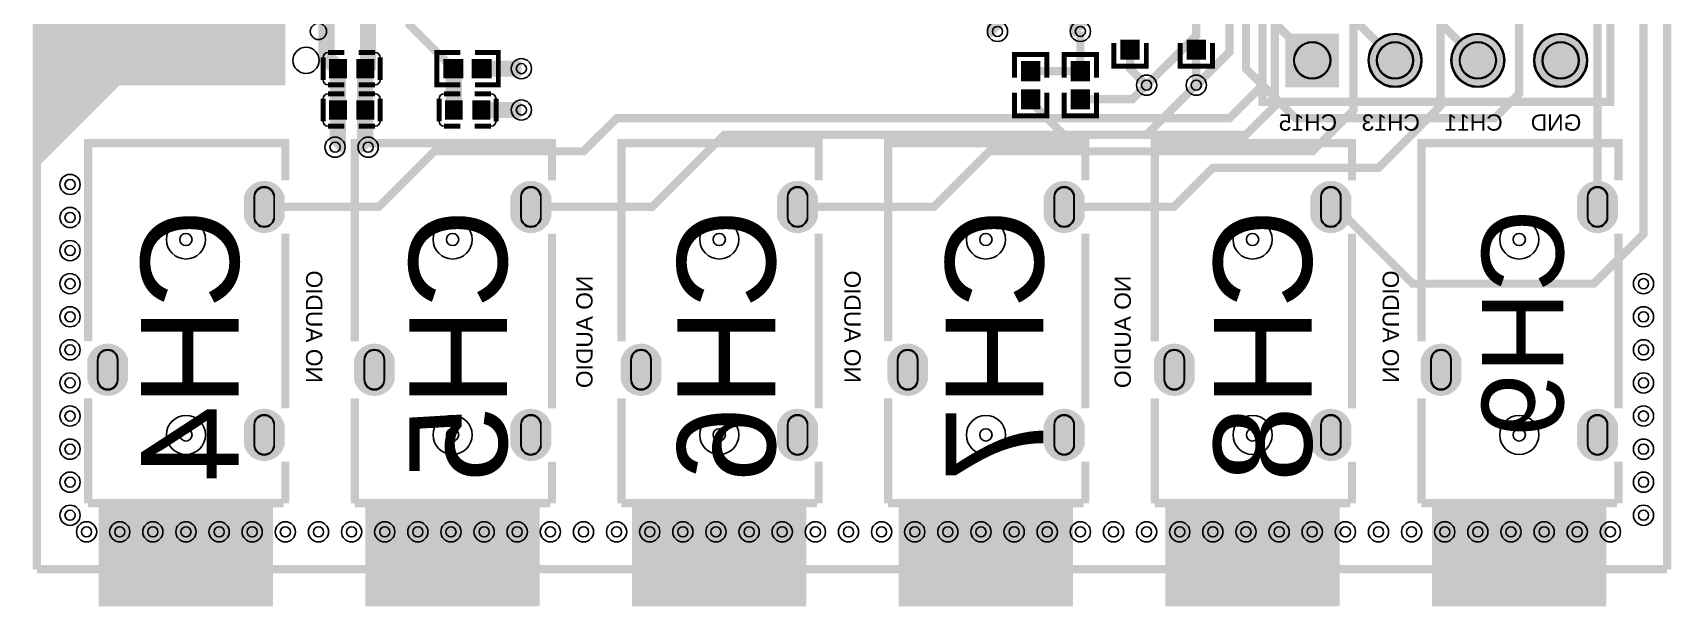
# Model space of a CAD drawing. Header units: millimetres. Extents: x -0.5 to 50.1, y -88.1 to 1.1.
# Drawn here: x -0.1 to 50.1, y -88.1 to -70.5 of the extents above; entities that cross this region are included whole.
import ezdxf

# ---------------------------------------------------------------- set-up
doc = ezdxf.new("R2010")
doc.units = ezdxf.units.MM
for name, color, linetype, true_color in [('BoardOutLine', 7, 'Continuous', 0xff00ff), ('BottomLayer', 7, 'Continuous', 0x0000ff), ('BottomSilkLayer', 7, 'Continuous', 0x66cc33), ('BottomSolderMaskLayer', 7, 'Continuous', 0xaa00ff), ('Document', 7, 'Continuous', 0xffffff), ('Hole', 7, 'Continuous', 0x222222), ('Multi-Layer', 7, 'Continuous', 0xc0c0c0), ('TopLayer', 7, 'Continuous', 0xff0000), ('TopPasteMaskLayer', 7, 'Continuous', 0x808080), ('TopSilkLayer', 7, 'Continuous', 0xffcc00), ('TopSolderMaskLayer', 7, 'Continuous', 0x800080)]:
    doc.layers.add(name, color=color, linetype=linetype, true_color=true_color)
doc.styles.get("Standard").update_dxf_attribs({"font": 'arial.ttf'})

msp = doc.modelspace()

# ---------------------------------------------------------------- hatches: boundary and pattern name
at = {"layer": 'BottomSolderMaskLayer'}
for points in [[(38.291, -70.549), (39.941, -70.549), (39.941, -72.199), (38.291, -72.199)], [(40.831, -71.374, 1), (42.481, -71.374, 1)], [(43.371, -71.374, 1), (45.021, -71.374, 1)], [(45.911, -71.374, 1), (47.561, -71.374, 1)], [(7.597, -76.188, -0.785398), (6.347, -76.188), (6.347, -75.563, -0.785398), (7.597, -75.563)], [(15.776, -76.188, -0.785398), (14.525, -76.188), (14.525, -75.563, -0.785398), (15.776, -75.563)], [(23.955, -76.188, -0.785398), (22.704, -76.188), (22.704, -75.563, -0.785398), (23.955, -75.563)], [(32.134, -76.188, -0.785398), (30.883, -76.188), (30.883, -75.563, -0.785398), (32.134, -75.563)], [(40.312, -76.188, -0.785398), (39.062, -76.188), (39.062, -75.563, -0.785398), (40.312, -75.563)], [(48.492, -76.188, -0.785398), (47.241, -76.188), (47.241, -75.563, -0.785398), (48.492, -75.563)], [(2.797, -81.188, -0.785398), (1.547, -81.188), (1.547, -80.563, -0.785398), (2.797, -80.563)], [(10.976, -81.188, -0.785398), (9.725, -81.188), (9.725, -80.563, -0.785398), (10.976, -80.563)], [(19.155, -81.188, -0.785398), (17.904, -81.188), (17.904, -80.563, -0.785398), (19.155, -80.563)], [(27.334, -81.188, -0.785398), (26.083, -81.188), (26.083, -80.563, -0.785398), (27.334, -80.563)], [(35.512, -81.188, -0.785398), (34.262, -81.188), (34.262, -80.563, -0.785398), (35.512, -80.563)], [(43.691, -81.188, -0.785398), (42.441, -81.188), (42.441, -80.563, -0.785398), (43.691, -80.563)], [(7.597, -83.188, -0.785398), (6.347, -83.188), (6.347, -82.563, -0.785398), (7.597, -82.563)], [(15.776, -83.188, -0.785398), (14.525, -83.188), (14.525, -82.563, -0.785398), (15.776, -82.563)], [(23.955, -83.188, -0.785398), (22.704, -83.188), (22.704, -82.563, -0.785398), (23.955, -82.563)], [(32.134, -83.188, -0.785398), (30.883, -83.188), (30.883, -82.563, -0.785398), (32.134, -82.563)], [(40.312, -83.188, -0.785398), (39.062, -83.188), (39.062, -82.563, -0.785398), (40.312, -82.563)], [(48.492, -83.188, -0.785398), (47.241, -83.188), (47.241, -82.563, -0.785398), (48.492, -82.563)]]:
    msp.add_hatch(color=256, dxfattribs=at).paths.add_polyline_path(points)
at = {"layer": 'Document'}
for points in [[(2.032, -88.011), (2.032, -84.963), (7.112, -84.963), (7.112, -88.011)], [(10.211, -88.011), (10.211, -84.963), (15.291, -84.963), (15.291, -88.011)], [(18.39, -88.011), (18.39, -84.963), (23.47, -84.963), (23.47, -88.011)], [(26.568, -88.011), (26.568, -84.963), (31.648, -84.963), (31.648, -88.011)], [(34.747, -88.011), (34.747, -84.963), (39.827, -84.963), (39.827, -88.011)], [(42.926, -88.011), (42.926, -84.963), (48.006, -84.963), (48.006, -88.011)]]:
    msp.add_hatch(color=256, dxfattribs=at).paths.add_polyline_path(points)
at = {"layer": 'Multi-Layer'}
for points in [[(0, -47.244), (2.54, -49.784), (7.62, -49.784), (7.62, -52.07), (7.62, -69.85), (7.62, -72.136), (2.54, -72.136), (0, -74.676)], [(38.316, -70.574), (39.916, -70.574), (39.916, -72.174), (38.316, -72.174)], [(40.856, -71.374, 1), (42.456, -71.374, 1)], [(43.396, -71.374, 1), (44.996, -71.374, 1)], [(45.936, -71.374, 1), (47.536, -71.374, 1)], [(7.572, -76.175, -0.785398), (6.372, -76.175), (6.372, -75.575, -0.785398), (7.572, -75.575)], [(15.751, -76.175, -0.785398), (14.551, -76.175), (14.551, -75.575, -0.785398), (15.751, -75.575)], [(23.93, -76.175, -0.785398), (22.73, -76.175), (22.73, -75.575, -0.785398), (23.93, -75.575)], [(32.109, -76.175, -0.785398), (30.909, -76.175), (30.909, -75.575, -0.785398), (32.109, -75.575)], [(40.287, -76.175, -0.785398), (39.087, -76.175), (39.087, -75.575, -0.785398), (40.287, -75.575)], [(48.466, -76.175, -0.785398), (47.266, -76.175), (47.266, -75.575, -0.785398), (48.466, -75.575)], [(2.772, -81.175, -0.785398), (1.572, -81.175), (1.572, -80.575, -0.785398), (2.772, -80.575)], [(10.951, -81.175, -0.785398), (9.751, -81.175), (9.751, -80.575, -0.785398), (10.951, -80.575)], [(19.13, -81.175, -0.785398), (17.93, -81.175), (17.93, -80.575, -0.785398), (19.13, -80.575)], [(27.308, -81.175, -0.785398), (26.108, -81.175), (26.108, -80.575, -0.785398), (27.308, -80.575)], [(35.487, -81.175, -0.785398), (34.287, -81.175), (34.287, -80.575, -0.785398), (35.487, -80.575)], [(43.666, -81.175, -0.785398), (42.466, -81.175), (42.466, -80.575, -0.785398), (43.666, -80.575)], [(7.572, -83.175, -0.785398), (6.372, -83.175), (6.372, -82.575, -0.785398), (7.572, -82.575)], [(15.751, -83.175, -0.785398), (14.551, -83.175), (14.551, -82.575, -0.785398), (15.751, -82.575)], [(23.93, -83.175, -0.785398), (22.73, -83.175), (22.73, -82.575, -0.785398), (23.93, -82.575)], [(32.109, -83.175, -0.785398), (30.909, -83.175), (30.909, -82.575, -0.785398), (32.109, -82.575)], [(40.287, -83.175, -0.785398), (39.087, -83.175), (39.087, -82.575, -0.785398), (40.287, -82.575)], [(48.466, -83.175, -0.785398), (47.266, -83.175), (47.266, -82.575, -0.785398), (48.466, -82.575)]]:
    msp.add_hatch(color=256, dxfattribs=at).paths.add_polyline_path(points)
at = {"layer": 'TopLayer'}
for points in [[(33.798, -70.762), (33.258, -70.762), (33.258, -71.328), (33.798, -71.328)], [(35.29, -70.762), (35.83, -70.762), (35.83, -71.328), (35.29, -71.328)], [(8.982, -71.358), (9.482, -71.358), (9.482, -71.898), (8.982, -71.898)], [(9.822, -71.358), (10.322, -71.358), (10.322, -71.898), (9.822, -71.898)], [(13.058, -71.898), (13.058, -71.358), (12.492, -71.358), (12.492, -71.898)], [(13.358, -71.898), (13.358, -71.358), (13.924, -71.358), (13.924, -71.898)], [(30.21, -71.986), (30.75, -71.986), (30.75, -71.42), (30.21, -71.42)], [(31.734, -71.986), (32.274, -71.986), (32.274, -71.42), (31.734, -71.42)], [(30.21, -72.286), (30.75, -72.286), (30.75, -72.852), (30.21, -72.852)], [(31.734, -72.286), (32.274, -72.286), (32.274, -72.852), (31.734, -72.852)], [(8.982, -72.628), (9.482, -72.628), (9.482, -73.168), (8.982, -73.168)], [(9.822, -72.628), (10.322, -72.628), (10.322, -73.168), (9.822, -73.168)], [(13.038, -73.168), (12.538, -73.168), (12.538, -72.628), (13.038, -72.628)], [(13.878, -73.168), (13.378, -73.168), (13.378, -72.628), (13.878, -72.628)]]:
    msp.add_hatch(color=256, dxfattribs=at).paths.add_polyline_path(points)
at = {"layer": 'TopPasteMaskLayer'}
for points in [[(33.758, -70.747), (33.298, -70.747), (33.258, -70.787), (33.258, -71.288), (33.298, -71.328), (33.758, -71.328), (33.798, -71.288), (33.798, -70.787)], [(35.33, -70.747), (35.79, -70.747), (35.83, -70.787), (35.83, -71.288), (35.79, -71.328), (35.33, -71.328), (35.29, -71.288), (35.29, -70.787)], [(8.982, -71.358), (9.482, -71.358), (9.482, -71.898), (8.982, -71.898)], [(9.822, -71.358), (10.322, -71.358), (10.322, -71.898), (9.822, -71.898)], [(13.073, -71.858), (13.073, -71.398), (13.033, -71.358), (12.532, -71.358), (12.492, -71.398), (12.492, -71.858), (12.532, -71.898), (13.033, -71.898)], [(13.343, -71.858), (13.343, -71.398), (13.383, -71.358), (13.884, -71.358), (13.924, -71.398), (13.924, -71.858), (13.884, -71.898), (13.383, -71.898)], [(30.25, -72.001), (30.71, -72.001), (30.75, -71.961), (30.75, -71.461), (30.71, -71.42), (30.25, -71.42), (30.21, -71.461), (30.21, -71.961)], [(31.774, -72.001), (32.234, -72.001), (32.274, -71.961), (32.274, -71.461), (32.234, -71.42), (31.774, -71.42), (31.734, -71.461), (31.734, -71.961)], [(30.25, -72.271), (30.71, -72.271), (30.75, -72.311), (30.75, -72.812), (30.71, -72.852), (30.25, -72.852), (30.21, -72.812), (30.21, -72.311)], [(31.774, -72.271), (32.234, -72.271), (32.274, -72.311), (32.274, -72.812), (32.234, -72.852), (31.774, -72.852), (31.734, -72.812), (31.734, -72.311)], [(8.982, -72.628), (9.482, -72.628), (9.482, -73.168), (8.982, -73.168)], [(9.822, -72.628), (10.322, -72.628), (10.322, -73.168), (9.822, -73.168)], [(13.038, -73.168), (12.538, -73.168), (12.538, -72.628), (13.038, -72.628)], [(13.878, -73.168), (13.378, -73.168), (13.378, -72.628), (13.878, -72.628)]]:
    msp.add_hatch(color=256, dxfattribs=at).paths.add_polyline_path(points)
at = {"layer": 'TopSolderMaskLayer'}
for points in [[(33.822, -70.735), (33.234, -70.735), (33.234, -71.354), (33.822, -71.354)], [(35.266, -70.735), (35.854, -70.735), (35.854, -71.354), (35.266, -71.354)], [(38.291, -70.549), (39.941, -70.549), (39.941, -72.199), (38.291, -72.199)], [(40.831, -71.374, 1), (42.481, -71.374, 1)], [(43.371, -71.374, 1), (45.021, -71.374, 1)], [(45.911, -71.374, 1), (47.561, -71.374, 1)], [(8.957, -71.333), (9.507, -71.333), (9.507, -71.924), (8.957, -71.924)], [(9.797, -71.333), (10.347, -71.333), (10.347, -71.924), (9.797, -71.924)], [(13.083, -71.924), (13.083, -71.333), (12.467, -71.333), (12.467, -71.924)], [(13.333, -71.924), (13.333, -71.333), (13.949, -71.333), (13.949, -71.924)], [(30.186, -72.013), (30.774, -72.013), (30.774, -71.394), (30.186, -71.394)], [(31.71, -72.013), (32.298, -72.013), (32.298, -71.394), (31.71, -71.394)], [(30.186, -72.26), (30.774, -72.26), (30.774, -72.878), (30.186, -72.878)], [(31.71, -72.26), (32.298, -72.26), (32.298, -72.878), (31.71, -72.878)], [(8.957, -72.603), (9.507, -72.603), (9.507, -73.194), (8.957, -73.194)], [(9.797, -72.603), (10.347, -72.603), (10.347, -73.194), (9.797, -73.194)], [(13.063, -73.194), (12.513, -73.194), (12.513, -72.603), (13.063, -72.603)], [(13.903, -73.194), (13.353, -73.194), (13.353, -72.603), (13.903, -72.603)], [(7.597, -76.188, -0.785398), (6.347, -76.188), (6.347, -75.563, -0.785398), (7.597, -75.563)], [(15.776, -76.188, -0.785398), (14.525, -76.188), (14.525, -75.563, -0.785398), (15.776, -75.563)], [(23.955, -76.188, -0.785398), (22.704, -76.188), (22.704, -75.563, -0.785398), (23.955, -75.563)], [(32.134, -76.188, -0.785398), (30.883, -76.188), (30.883, -75.563, -0.785398), (32.134, -75.563)], [(40.312, -76.188, -0.785398), (39.062, -76.188), (39.062, -75.563, -0.785398), (40.312, -75.563)], [(48.492, -76.188, -0.785398), (47.241, -76.188), (47.241, -75.563, -0.785398), (48.492, -75.563)], [(2.797, -81.188, -0.785398), (1.547, -81.188), (1.547, -80.563, -0.785398), (2.797, -80.563)], [(10.976, -81.188, -0.785398), (9.725, -81.188), (9.725, -80.563, -0.785398), (10.976, -80.563)], [(19.155, -81.188, -0.785398), (17.904, -81.188), (17.904, -80.563, -0.785398), (19.155, -80.563)], [(27.334, -81.188, -0.785398), (26.083, -81.188), (26.083, -80.563, -0.785398), (27.334, -80.563)], [(35.512, -81.188, -0.785398), (34.262, -81.188), (34.262, -80.563, -0.785398), (35.512, -80.563)], [(43.691, -81.188, -0.785398), (42.441, -81.188), (42.441, -80.563, -0.785398), (43.691, -80.563)], [(7.597, -83.188, -0.785398), (6.347, -83.188), (6.347, -82.563, -0.785398), (7.597, -82.563)], [(15.776, -83.188, -0.785398), (14.525, -83.188), (14.525, -82.563, -0.785398), (15.776, -82.563)], [(23.955, -83.188, -0.785398), (22.704, -83.188), (22.704, -82.563, -0.785398), (23.955, -82.563)], [(32.134, -83.188, -0.785398), (30.883, -83.188), (30.883, -82.563, -0.785398), (32.134, -82.563)], [(40.312, -83.188, -0.785398), (39.062, -83.188), (39.062, -82.563, -0.785398), (40.312, -82.563)], [(48.492, -83.188, -0.785398), (47.241, -83.188), (47.241, -82.563, -0.785398), (48.492, -82.563)]]:
    msp.add_hatch(color=256, dxfattribs=at).paths.add_polyline_path(points)

# ---------------------------------------------------------------- linework, layer by layer
at = {"layer": 'BoardOutLine', "const_width": 0.254}
for points in [[(0, 0), (50, 0), (50, -87)], [(0, -87), (0, 0)], [(50, -87), (0, -87)]]:
    msp.add_lwpolyline(points, dxfattribs=at)
at = {"layer": 'BottomLayer', "const_width": 0.254}
for points in [[(34.036, -72.136), (35.56, -70.612), (35.56, -47.244), (48.26, -34.544)], [(35.56, -72.136), (36.576, -71.12), (36.576, -47.244), (48.768, -35.052), (49.276, -35.052)], [(6.972, -75.875), (10.485, -75.875), (12.192, -74.168), (16.764, -74.168), (17.78, -73.152), (36.576, -73.152), (37.592, -72.136), (37.592, -67.564), (44.196, -60.96), (44.196, -49.276)], [(14.999, -75.875), (18.867, -75.875), (21.082, -73.66), (37.084, -73.66), (37.973, -72.771), (37.973, -67.945), (44.831, -61.087), (44.831, -50.165)], [(23.279, -75.875), (27.503, -75.875), (29.21, -74.168), (39.116, -74.168), (40.386, -72.898), (40.386, -67.691), (45.466, -62.611), (45.466, -50.927)], [(31.56, -75.875), (34.869, -75.875), (36.068, -74.676), (41.148, -74.676), (43.053, -72.771), (43.053, -66.548), (46.101, -63.5), (46.101, -51.816)]]:
    msp.add_lwpolyline(points, dxfattribs=at)
at = {"layer": 'BottomSolderMaskLayer'}
for points in [[(6.663, -75.562), (6.663, -76.188)], [(7.28, -75.562), (7.28, -76.188)], [(14.842, -75.562), (14.842, -76.188)], [(15.459, -75.562), (15.459, -76.188)], [(23.021, -75.562), (23.021, -76.188)], [(23.638, -75.562), (23.638, -76.188)], [(31.2, -75.562), (31.2, -76.188)], [(31.817, -75.562), (31.817, -76.188)], [(39.379, -75.562), (39.379, -76.188)], [(39.996, -75.562), (39.996, -76.188)], [(47.557, -75.562), (47.557, -76.188)], [(48.174, -75.562), (48.174, -76.188)], [(1.863, -80.562), (1.863, -81.188)], [(2.48, -80.562), (2.48, -81.188)], [(10.042, -80.562), (10.042, -81.188)], [(10.659, -80.562), (10.659, -81.188)], [(18.221, -80.562), (18.221, -81.188)], [(18.838, -80.562), (18.838, -81.188)], [(26.4, -80.562), (26.4, -81.188)], [(27.017, -80.562), (27.017, -81.188)], [(34.579, -80.562), (34.579, -81.188)], [(35.196, -80.562), (35.196, -81.188)], [(42.757, -80.562), (42.757, -81.188)], [(43.374, -80.562), (43.374, -81.188)], [(6.663, -82.562), (6.663, -83.188)], [(7.28, -82.562), (7.28, -83.188)], [(14.842, -82.562), (14.842, -83.188)], [(15.459, -82.562), (15.459, -83.188)], [(23.021, -82.562), (23.021, -83.188)], [(23.638, -82.562), (23.638, -83.188)], [(31.2, -82.562), (31.2, -83.188)], [(31.817, -82.562), (31.817, -83.188)], [(39.379, -82.562), (39.379, -83.188)], [(39.996, -82.562), (39.996, -83.188)], [(47.557, -82.562), (47.557, -83.188)], [(48.174, -82.562), (48.174, -83.188)]]:
    msp.add_lwpolyline(points, close=True, dxfattribs=at)
for centre, radius in [((39.116, -71.374), 0.567), ((41.656, -71.374), 0.825), ((41.656, -71.374), 0.567), ((44.196, -71.374), 0.825), ((44.196, -71.374), 0.567), ((46.736, -71.374), 0.825), ((46.736, -71.374), 0.567)]:
    msp.add_circle(centre, radius, dxfattribs=at)
for centre, start, end in [((6.972, -75.562), 360, 180), ((15.151, -75.562), 360, 180), ((23.33, -75.562), 360, 180), ((31.508, -75.562), 360, 180), ((39.687, -75.562), 360, 180), ((47.866, -75.562), 360, 180), ((6.972, -76.188), 180, 360), ((15.151, -76.188), 180, 360), ((23.33, -76.188), 180, 360), ((31.508, -76.188), 180, 360), ((39.687, -76.188), 180, 360), ((47.866, -76.188), 180, 360), ((2.172, -80.562), 360, 180), ((10.351, -80.562), 360, 180), ((18.53, -80.562), 360, 180), ((26.708, -80.562), 360, 180), ((34.887, -80.562), 360, 180), ((43.066, -80.562), 360, 180), ((2.172, -81.188), 180, 360), ((10.351, -81.188), 180, 360), ((18.53, -81.188), 180, 360), ((26.708, -81.188), 180, 360), ((34.887, -81.188), 180, 360), ((43.066, -81.188), 180, 360), ((6.972, -82.562), 360, 180), ((15.151, -82.562), 360, 180), ((23.33, -82.562), 360, 180), ((31.508, -82.562), 360, 180), ((39.687, -82.562), 360, 180), ((47.866, -82.562), 360, 180), ((6.972, -83.188), 180, 360), ((15.151, -83.188), 180, 360), ((23.33, -83.188), 180, 360), ((31.508, -83.188), 180, 360), ((39.687, -83.188), 180, 360), ((47.866, -83.188), 180, 360)]:
    msp.add_arc(centre, 0.308, start, end, dxfattribs=at)
at = {"layer": 'Document'}
for centre, radius in [((8.636, -70.485), 0.25), ((4.572, -76.875), 0.188), ((12.751, -76.875), 0.188), ((20.93, -76.875), 0.188), ((29.108, -76.875), 0.188), ((37.287, -76.875), 0.188), ((45.466, -76.875), 0.188), ((4.572, -82.875), 0.188), ((12.751, -82.875), 0.188), ((20.93, -82.875), 0.188), ((29.108, -82.875), 0.188), ((37.287, -82.875), 0.188), ((45.466, -82.875), 0.188)]:
    msp.add_circle(centre, radius, dxfattribs=at)
at = {"layer": 'Hole'}
for centre in [(29.464, -70.485), (32.004, -70.485), (14.859, -71.628), (34.036, -72.136), (35.56, -72.136), (14.859, -72.898), (9.144, -74.041), (10.16, -74.041), (1.016, -75.184), (1.016, -76.2), (1.016, -77.216), (1.016, -78.232), (49.276, -78.232), (1.016, -79.248), (49.276, -79.248), (1.016, -80.264), (49.276, -80.264), (1.016, -81.28), (49.276, -81.28), (1.016, -82.296), (49.276, -82.296), (1.016, -83.312), (49.276, -83.312), (1.016, -84.328), (49.276, -84.328), (1.016, -85.344), (49.276, -85.344), (1.524, -85.852), (2.54, -85.852), (3.556, -85.852), (4.572, -85.852), (5.588, -85.852), (6.604, -85.852), (7.62, -85.852), (8.636, -85.852), (9.652, -85.852), (10.668, -85.852), (11.684, -85.852), (12.7, -85.852), (13.716, -85.852), (14.732, -85.852), (15.748, -85.852), (16.764, -85.852), (17.78, -85.852), (18.796, -85.852), (19.812, -85.852), (20.828, -85.852), (21.844, -85.852), (22.86, -85.852), (23.876, -85.852), (24.892, -85.852), (25.908, -85.852), (26.924, -85.852), (27.94, -85.852), (28.956, -85.852), (29.972, -85.852), (30.988, -85.852), (32.004, -85.852), (33.02, -85.852), (34.036, -85.852), (35.052, -85.852), (36.068, -85.852), (37.084, -85.852), (38.1, -85.852), (39.116, -85.852), (40.132, -85.852), (41.148, -85.852), (42.164, -85.852), (43.18, -85.852), (44.196, -85.852), (45.212, -85.852), (46.228, -85.852), (47.244, -85.852), (48.26, -85.852)]:
    msp.add_circle(centre, 0.155, dxfattribs=at)
at = {"layer": 'Multi-Layer'}
for points in [[(6.672, -75.575), (6.672, -76.175)], [(7.272, -75.575), (7.272, -76.175)], [(14.851, -75.575), (14.851, -76.175)], [(15.451, -75.575), (15.451, -76.175)], [(23.03, -75.575), (23.03, -76.175)], [(23.63, -75.575), (23.63, -76.175)], [(31.208, -75.575), (31.208, -76.175)], [(31.808, -75.575), (31.808, -76.175)], [(39.387, -75.575), (39.387, -76.175)], [(39.987, -75.575), (39.987, -76.175)], [(47.566, -75.575), (47.566, -76.175)], [(48.166, -75.575), (48.166, -76.175)], [(1.872, -80.575), (1.872, -81.175)], [(2.472, -80.575), (2.472, -81.175)], [(10.051, -80.575), (10.051, -81.175)], [(10.651, -80.575), (10.651, -81.175)], [(18.23, -80.575), (18.23, -81.175)], [(18.83, -80.575), (18.83, -81.175)], [(26.408, -80.575), (26.408, -81.175)], [(27.008, -80.575), (27.008, -81.175)], [(34.587, -80.575), (34.587, -81.175)], [(35.187, -80.575), (35.187, -81.175)], [(42.766, -80.575), (42.766, -81.175)], [(43.366, -80.575), (43.366, -81.175)], [(6.672, -82.575), (6.672, -83.175)], [(7.272, -82.575), (7.272, -83.175)], [(14.851, -82.575), (14.851, -83.175)], [(15.451, -82.575), (15.451, -83.175)], [(23.03, -82.575), (23.03, -83.175)], [(23.63, -82.575), (23.63, -83.175)], [(31.208, -82.575), (31.208, -83.175)], [(31.808, -82.575), (31.808, -83.175)], [(39.387, -82.575), (39.387, -83.175)], [(39.987, -82.575), (39.987, -83.175)], [(47.566, -82.575), (47.566, -83.175)], [(48.166, -82.575), (48.166, -83.175)]]:
    msp.add_lwpolyline(points, close=True, dxfattribs=at)
for centre, radius in [((29.464, -70.485), 0.31), ((32.004, -70.485), 0.31), ((39.116, -71.374), 0.55), ((41.656, -71.374), 0.8), ((41.656, -71.374), 0.55), ((44.196, -71.374), 0.8), ((44.196, -71.374), 0.55), ((46.736, -71.374), 0.8), ((46.736, -71.374), 0.55), ((14.859, -71.628), 0.31), ((34.036, -72.136), 0.31), ((35.56, -72.136), 0.31), ((14.859, -72.898), 0.31), ((9.144, -74.041), 0.31), ((10.16, -74.041), 0.31), ((1.016, -75.184), 0.31), ((1.016, -76.2), 0.31), ((4.572, -76.875), 0.6), ((12.751, -76.875), 0.6), ((20.93, -76.875), 0.6), ((29.108, -76.875), 0.6), ((37.287, -76.875), 0.6), ((45.466, -76.875), 0.6), ((1.016, -77.216), 0.31), ((1.016, -78.232), 0.31), ((49.276, -78.232), 0.31), ((1.016, -79.248), 0.31), ((49.276, -79.248), 0.31), ((1.016, -80.264), 0.31), ((49.276, -80.264), 0.31), ((1.016, -81.28), 0.31), ((49.276, -81.28), 0.31), ((1.016, -82.296), 0.31), ((4.572, -82.875), 0.6), ((12.751, -82.875), 0.6), ((20.93, -82.875), 0.6), ((29.108, -82.875), 0.6), ((37.287, -82.875), 0.6), ((45.466, -82.875), 0.6), ((49.276, -82.296), 0.31), ((1.016, -83.312), 0.31), ((49.276, -83.312), 0.31), ((1.016, -84.328), 0.31), ((49.276, -84.328), 0.31), ((1.016, -85.344), 0.31), ((49.276, -85.344), 0.31), ((1.524, -85.852), 0.31), ((2.54, -85.852), 0.31), ((3.556, -85.852), 0.31), ((4.572, -85.852), 0.31), ((5.588, -85.852), 0.31), ((6.604, -85.852), 0.31), ((7.62, -85.852), 0.31), ((8.636, -85.852), 0.31), ((9.652, -85.852), 0.31), ((10.668, -85.852), 0.31), ((11.684, -85.852), 0.31), ((12.7, -85.852), 0.31), ((13.716, -85.852), 0.31), ((14.732, -85.852), 0.31), ((15.748, -85.852), 0.31), ((16.764, -85.852), 0.31), ((17.78, -85.852), 0.31), ((18.796, -85.852), 0.31), ((19.812, -85.852), 0.31), ((20.828, -85.852), 0.31), ((21.844, -85.852), 0.31), ((22.86, -85.852), 0.31), ((23.876, -85.852), 0.31), ((24.892, -85.852), 0.31), ((25.908, -85.852), 0.31), ((26.924, -85.852), 0.31), ((27.94, -85.852), 0.31), ((28.956, -85.852), 0.31), ((29.972, -85.852), 0.31), ((30.988, -85.852), 0.31), ((32.004, -85.852), 0.31), ((33.02, -85.852), 0.31), ((34.036, -85.852), 0.31), ((35.052, -85.852), 0.31), ((36.068, -85.852), 0.31), ((37.084, -85.852), 0.31), ((38.1, -85.852), 0.31), ((39.116, -85.852), 0.31), ((40.132, -85.852), 0.31), ((41.148, -85.852), 0.31), ((42.164, -85.852), 0.31), ((43.18, -85.852), 0.31), ((44.196, -85.852), 0.31), ((45.212, -85.852), 0.31), ((46.228, -85.852), 0.31), ((47.244, -85.852), 0.31), ((48.26, -85.852), 0.31)]:
    msp.add_circle(centre, radius, dxfattribs=at)
for centre, start, end in [((6.972, -75.575), 360, 180), ((15.151, -75.575), 360, 180), ((23.33, -75.575), 360, 180), ((31.508, -75.575), 360, 180), ((39.687, -75.575), 360, 180), ((47.866, -75.575), 360, 180), ((6.972, -76.175), 180, 360), ((15.151, -76.175), 180, 360), ((23.33, -76.175), 180, 360), ((31.508, -76.175), 180, 360), ((39.687, -76.175), 180, 360), ((47.866, -76.175), 180, 360), ((2.172, -80.575), 360, 180), ((10.351, -80.575), 360, 180), ((18.53, -80.575), 360, 180), ((26.708, -80.575), 360, 180), ((34.887, -80.575), 360, 180), ((43.066, -80.575), 360, 180), ((2.172, -81.175), 180, 360), ((10.351, -81.175), 180, 360), ((18.53, -81.175), 180, 360), ((26.708, -81.175), 180, 360), ((34.887, -81.175), 180, 360), ((43.066, -81.175), 180, 360), ((6.972, -82.575), 360, 180), ((15.151, -82.575), 360, 180), ((23.33, -82.575), 360, 180), ((31.508, -82.575), 360, 180), ((39.687, -82.575), 360, 180), ((47.866, -82.575), 360, 180), ((6.972, -83.175), 180, 360), ((15.151, -83.175), 180, 360), ((23.33, -83.175), 180, 360), ((31.508, -83.175), 180, 360), ((39.687, -83.175), 180, 360), ((47.866, -83.175), 180, 360)]:
    msp.add_arc(centre, 0.3, start, end, dxfattribs=at)
at = {"layer": 'TopLayer'}
for points, const_width in [([(39.116, -71.374), (37.592, -69.85), (37.592, -68.58), (38.608, -67.564), (40.132, -67.564), (41.554, -66.142), (41.554, -53.823)], 0.254), ([(41.656, -71.374), (40.513, -70.231), (40.513, -68.199), (42.174, -66.541), (42.855, -65.857), (42.855, -53.823)], 0.254), ([(44.196, -71.374), (42.926, -70.104), (42.926, -68.326), (44.155, -67.097), (44.155, -53.823)], 0.254), ([(47.866, -75.875), (47.866, -68.186), (45.456, -65.776), (45.456, -53.823)], 0.254), ([(39.84, -75.875), (42.197, -78.232), (47.752, -78.232), (49.276, -76.708), (49.276, -68.326), (46.101, -65.151)], 0.254), ([(45.466, -69.469), (45.466, -72.39), (44.704, -73.152), (38.608, -73.152), (37.084, -71.628), (37.084, -68.072), (38.1, -67.056), (39.624, -67.056), (40.564, -66.116), (40.564, -65.786)], 0.254), ([(29.464, -70.485), (29.389, -70.41), (29.389, -69.342)], 0.5), ([(32.004, -70.485), (31.916, -70.397), (31.916, -69.469)], 0.5), ([(9.232, -71.628), (8.885, -71.281), (8.885, -69.71)], 0.5), ([(10.072, -71.628), (10.155, -71.545), (10.155, -69.71)], 0.5), ([(12.775, -71.628), (11.425, -70.278), (11.425, -69.71)], 0.254), ([(32.004, -71.703), (32.004, -70.485)], 0.254), ([(34.036, -72.136), (33.528, -71.628), (33.528, -71.045)], 0.254), ([(35.56, -72.136), (35.56, -72.136), (35.56, -71.045)], 0.254), ([(9.232, -72.898), (9.232, -71.628)], 0.5), ([(10.072, -72.898), (10.072, -71.628)], 0.5), ([(12.788, -72.898), (12.788, -71.641), (12.775, -71.628)], 0.5), ([(14.859, -71.628), (13.641, -71.628)], 0.5), ([(30.48, -71.703), (32.004, -71.703)], 0.254), ([(35.56, -72.136), (34.036, -73.66), (31.496, -73.66), (30.48, -72.644), (30.48, -72.569)], 0.254), ([(32.004, -72.569), (33.603, -72.569), (34.036, -72.136)], 0.254), ([(9.144, -74.041), (9.232, -73.953), (9.232, -72.898)], 0.5), ([(10.16, -74.041), (10.072, -73.953), (10.072, -72.898)], 0.5), ([(14.859, -72.898), (13.628, -72.898)], 0.5)]:
    msp.add_lwpolyline(points, dxfattribs=dict(at, const_width=const_width))
at = {"layer": 'TopSilkLayer', "const_width": 0.254}
msp.add_lwpolyline([(37.592, -67.564), (48.26, -67.564), (48.26, -72.644), (37.592, -72.644), (37.592, -67.564)], close=True, dxfattribs=at)
at = {"layer": 'TopSilkLayer'}
for points, const_width in [([(34.027, -70.838), (34.027, -71.556), (33.029, -71.556), (33.029, -70.838)], 0.152), ([(35.061, -70.838), (35.061, -71.556), (36.059, -71.556), (36.059, -70.838)], 0.152), ([(8.778, -71.975), (8.778, -71.283)], 0.152), ([(8.931, -71.131), (9.431, -71.131)], 0.152), ([(9.873, -71.129), (10.373, -71.129)], 0.152), ([(10.526, -71.281), (10.526, -71.973)], 0.152), ([(12.982, -72.127), (12.264, -72.127), (12.264, -71.13), (12.982, -71.13)], 0.152), ([(13.434, -72.127), (14.152, -72.127), (14.152, -71.13), (13.434, -71.13)], 0.152), ([(29.981, -71.91), (29.981, -71.192), (30.979, -71.192), (30.979, -71.91)], 0.152), ([(31.505, -71.91), (31.505, -71.192), (32.503, -71.192), (32.503, -71.91)], 0.152), ([(9.431, -72.128), (8.931, -72.128)], 0.152), ([(8.931, -72.401), (9.431, -72.401)], 0.152), ([(10.373, -72.126), (9.873, -72.126)], 0.152), ([(9.873, -72.399), (10.373, -72.399)], 0.152), ([(12.487, -72.401), (12.987, -72.401)], 0.152), ([(13.429, -72.399), (13.929, -72.399)], 0.152), ([(29.981, -72.362), (29.981, -73.08), (30.979, -73.08), (30.979, -72.362)], 0.152), ([(31.505, -72.362), (31.505, -73.08), (32.503, -73.08), (32.503, -72.362)], 0.152), ([(8.778, -73.245), (8.778, -72.553)], 0.152), ([(10.526, -72.551), (10.526, -73.243)], 0.152), ([(12.334, -73.245), (12.334, -72.553)], 0.152), ([(14.082, -72.551), (14.082, -73.243)], 0.152), ([(9.431, -73.398), (8.931, -73.398)], 0.152), ([(10.373, -73.396), (9.873, -73.396)], 0.152), ([(12.987, -73.398), (12.487, -73.398)], 0.152), ([(13.929, -73.396), (13.429, -73.396)], 0.152), ([(1.572, -80.001), (1.572, -73.914), (7.62, -73.914), (7.62, -75.056)], 0.254), ([(9.751, -80.001), (9.751, -73.914), (15.799, -73.914), (15.799, -75.056)], 0.254), ([(17.93, -80.001), (17.93, -73.914), (23.978, -73.914), (23.978, -75.056)], 0.254), ([(26.108, -80.001), (26.108, -73.914), (32.156, -73.914), (32.156, -75.056)], 0.254), ([(34.287, -80.001), (34.287, -73.914), (40.335, -73.914), (40.335, -75.056)], 0.254), ([(42.466, -80.001), (42.466, -73.914), (48.514, -73.914), (48.514, -75.056)], 0.254), ([(7.62, -76.694), (7.62, -82.056)], 0.254), ([(15.799, -76.694), (15.799, -82.056)], 0.254), ([(23.978, -76.694), (23.978, -82.056)], 0.254), ([(32.156, -76.694), (32.156, -82.056)], 0.254), ([(40.335, -76.694), (40.335, -82.056)], 0.254), ([(48.514, -76.694), (48.514, -82.056)], 0.254), ([(1.572, -84.975), (1.572, -81.749)], 0.254), ([(9.751, -84.975), (9.751, -81.749)], 0.254), ([(17.93, -84.975), (17.93, -81.749)], 0.254), ([(26.108, -84.975), (26.108, -81.749)], 0.254), ([(34.287, -84.975), (34.287, -81.749)], 0.254), ([(42.466, -84.975), (42.466, -81.749)], 0.254), ([(7.62, -83.694), (7.62, -84.975)], 0.254), ([(15.799, -83.694), (15.799, -84.975)], 0.254), ([(23.978, -83.694), (23.978, -84.975)], 0.254), ([(32.156, -83.694), (32.156, -84.975)], 0.254), ([(40.335, -83.694), (40.335, -84.975)], 0.254), ([(48.514, -83.694), (48.514, -84.975)], 0.254), ([(1.572, -84.975), (7.572, -84.975)], 0.254), ([(2.022, -84.975), (2.022, -88.011), (7.112, -88.011), (7.112, -84.975)], 0.254), ([(9.751, -84.975), (15.751, -84.975)], 0.254), ([(10.201, -84.975), (10.201, -88.011), (15.291, -88.011), (15.291, -84.975)], 0.254), ([(17.93, -84.975), (23.93, -84.975)], 0.254), ([(18.38, -84.975), (18.38, -88.011), (23.47, -88.011), (23.47, -84.975)], 0.254), ([(26.108, -84.975), (32.108, -84.975)], 0.254), ([(26.559, -84.975), (26.559, -88.011), (31.648, -88.011), (31.648, -84.975)], 0.254), ([(34.287, -84.975), (40.287, -84.975)], 0.254), ([(34.737, -84.975), (34.737, -88.011), (39.827, -88.011), (39.827, -84.975)], 0.254), ([(42.466, -84.975), (48.466, -84.975)], 0.254), ([(42.916, -84.975), (42.916, -88.011), (48.006, -88.011), (48.006, -84.975)], 0.254)]:
    msp.add_lwpolyline(points, dxfattribs=dict(at, const_width=const_width))
msp.add_circle((8.255, -71.374), 0.402, dxfattribs=at)
for centre, start, end in [((8.931, -71.283), 90, 180), ((10.373, -71.281), 0, 90), ((8.931, -71.975), 180, 270), ((10.373, -71.973), 270, 0), ((8.931, -72.553), 90, 180), ((10.373, -72.551), 0, 90), ((12.487, -72.553), 90, 180), ((13.929, -72.551), 0, 90), ((8.931, -73.245), 180, 270), ((10.373, -73.243), 270, 0), ((12.487, -73.245), 180, 270), ((13.929, -73.243), 270, 0)]:
    msp.add_arc(centre, 0.152, start, end, dxfattribs=at)
at = {"layer": 'TopSolderMaskLayer'}
for points in [[(6.663, -75.562), (6.663, -76.188)], [(7.28, -75.562), (7.28, -76.188)], [(14.842, -75.562), (14.842, -76.188)], [(15.459, -75.562), (15.459, -76.188)], [(23.021, -75.562), (23.021, -76.188)], [(23.638, -75.562), (23.638, -76.188)], [(31.2, -75.562), (31.2, -76.188)], [(31.817, -75.562), (31.817, -76.188)], [(39.379, -75.562), (39.379, -76.188)], [(39.996, -75.562), (39.996, -76.188)], [(47.557, -75.562), (47.557, -76.188)], [(48.174, -75.562), (48.174, -76.188)], [(1.863, -80.562), (1.863, -81.188)], [(2.48, -80.562), (2.48, -81.188)], [(10.042, -80.562), (10.042, -81.188)], [(10.659, -80.562), (10.659, -81.188)], [(18.221, -80.562), (18.221, -81.188)], [(18.838, -80.562), (18.838, -81.188)], [(26.4, -80.562), (26.4, -81.188)], [(27.017, -80.562), (27.017, -81.188)], [(34.579, -80.562), (34.579, -81.188)], [(35.196, -80.562), (35.196, -81.188)], [(42.757, -80.562), (42.757, -81.188)], [(43.374, -80.562), (43.374, -81.188)], [(6.663, -82.562), (6.663, -83.188)], [(7.28, -82.562), (7.28, -83.188)], [(14.842, -82.562), (14.842, -83.188)], [(15.459, -82.562), (15.459, -83.188)], [(23.021, -82.562), (23.021, -83.188)], [(23.638, -82.562), (23.638, -83.188)], [(31.2, -82.562), (31.2, -83.188)], [(31.817, -82.562), (31.817, -83.188)], [(39.379, -82.562), (39.379, -83.188)], [(39.996, -82.562), (39.996, -83.188)], [(47.557, -82.562), (47.557, -83.188)], [(48.174, -82.562), (48.174, -83.188)]]:
    msp.add_lwpolyline(points, close=True, dxfattribs=at)
for centre, radius in [((39.116, -71.374), 0.567), ((41.656, -71.374), 0.825), ((41.656, -71.374), 0.567), ((44.196, -71.374), 0.825), ((44.196, -71.374), 0.567), ((46.736, -71.374), 0.825), ((46.736, -71.374), 0.567)]:
    msp.add_circle(centre, radius, dxfattribs=at)
for centre, start, end in [((6.972, -75.562), 360, 180), ((15.151, -75.562), 360, 180), ((23.33, -75.562), 360, 180), ((31.508, -75.562), 360, 180), ((39.687, -75.562), 360, 180), ((47.866, -75.562), 360, 180), ((6.972, -76.188), 180, 360), ((15.151, -76.188), 180, 360), ((23.33, -76.188), 180, 360), ((31.508, -76.188), 180, 360), ((39.687, -76.188), 180, 360), ((47.866, -76.188), 180, 360), ((2.172, -80.562), 360, 180), ((10.351, -80.562), 360, 180), ((18.53, -80.562), 360, 180), ((26.708, -80.562), 360, 180), ((34.887, -80.562), 360, 180), ((43.066, -80.562), 360, 180), ((2.172, -81.188), 180, 360), ((10.351, -81.188), 180, 360), ((18.53, -81.188), 180, 360), ((26.708, -81.188), 180, 360), ((34.887, -81.188), 180, 360), ((43.066, -81.188), 180, 360), ((6.972, -82.562), 360, 180), ((15.151, -82.562), 360, 180), ((23.33, -82.562), 360, 180), ((31.508, -82.562), 360, 180), ((39.687, -82.562), 360, 180), ((47.866, -82.562), 360, 180), ((6.972, -83.188), 180, 360), ((15.151, -83.188), 180, 360), ((23.33, -83.188), 180, 360), ((31.508, -83.188), 180, 360), ((39.687, -83.188), 180, 360), ((47.866, -83.188), 180, 360)]:
    msp.add_arc(centre, 0.308, start, end, dxfattribs=at)

# ---------------------------------------------------------------- texts
at = {"layer": 'BottomSilkLayer', "text_generation_flag": 2}
for s, p in [('CH15', (39.878, -73.533)), ('CH13', (42.418, -73.533)), ('CH11', (44.958, -73.533)), ('GND', (47.371, -73.533))]:
    msp.add_text(s, height=0.5, dxfattribs=at).set_placement(p)
for s, height, rotation, p in [('CH4', 3, 90, (6.192, -75.946)), ('CH5', 3, 90, (14.418, -75.946)), ('CH6', 3, 90, (22.645, -75.946)), ('CH7', 3, 90, (30.871, -75.946)), ('CH8', 3, 90, (39.098, -75.946)), ('CH9', 2.5, 90, (46.82, -75.946)), ('NO AUDIO', 0.5, 270, (8.255, -81.28)), ('NO AUDIO', 0.5, 270, (24.765, -81.28)), ('NO AUDIO', 0.5, 270, (41.275, -81.28)), ('NO AUDIO', 0.5, 90, (17.042, -77.985)), ('NO AUDIO', 0.5, 90, (33.552, -77.985))]:
    msp.add_text(s, height=height, rotation=rotation, dxfattribs=at).set_placement(p)

doc.saveas('drawing.dxf')
